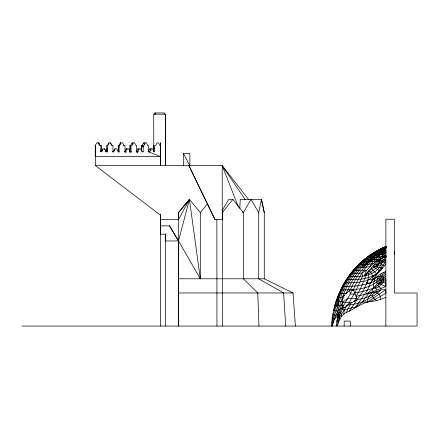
<?xml version="1.0" encoding="UTF-8"?>
<svg xmlns="http://www.w3.org/2000/svg" width="439" height="439" viewBox="0 0 439 439"><rect width="100%" height="100%" fill="white"/><g stroke="black" fill="none" stroke-linecap="round" stroke-linejoin="round"><path stroke-width="0.66" d="M160.608 148.865L160.636 151.779M178.453 292.972L178.448 326.062L178.448 240.973L169.558 225.844L160.625 225.844L160.597 234.201L165.519 234.201L165.498 240.973L178.53 240.973L200.31 278.792L200.31 212.608L189.418 199.366L178.53 212.608L178.453 292.972L293.032 292.972L295.398 326.062M381.03 289.817C371.723 298.586 359.996 304.178 347.227 305.132L339.446 317.66L336.345 326.062L336.801 321.299L340.73 312.722L342.629 309.094L347.227 305.132L357.099 299.744L365.215 297.834L372.146 295.129L374.922 292.648L381.03 289.817L385.854 289.685L385.854 293.334C379.751 296.358 374.291 300.6 367.492 302.01C359.865 304.271 353.664 309.435 346.475 312.321C341.147 314.873 338.903 320.722 337.437 326.062M366.384 293.664L368.222 293.548L385.854 286.475L385.854 279.648M149.88 151.779L148.003 151.779L149.776 148.865L152.607 148.865L153.93 151.779L154.594 151.779L154.594 145.397L155.763 145.397L157.074 142.878L158.561 142.878L159.812 145.397L160.663 145.397L160.658 142.878L160.663 165.459M160.658 142.878L160.597 165.426M160.663 213.963L160.658 219.538L178.53 219.538L189.45 199.366L178.541 212.608L178.53 219.538M385.854 263.872L382.413 268.191L381.052 267.57L377.414 267.126L368.771 273.508C368.123 288.407 356.331 299.2 349.329 311.432M386.353 252.129C369.303 257.424 360.254 274.441 353.291 289.625L354.745 292.983L362.757 291.562L373.304 288.297L373.364 284.686L375.246 277.805L381.496 273.267L385.854 271.522C380.3 279.703 374.686 288.121 366.598 294.031M368.222 293.548L368.244 292.281M239.815 208.41L240.226 199.366L261.479 199.366L264.273 212.608L264.273 278.792L293.032 292.972M377.979 291.233L368.705 293.51L365.215 297.834L362.477 302.059L355.217 307.459L351.557 307.772L344.286 310.11L342.629 309.094L342.903 305.034L342.436 297.329C350.108 276.115 365.155 256.623 386.243 247.569M373.304 288.297L383.307 281.843L383.538 278.447L382.665 276.241C377.732 275.237 373.26 279.138 370.434 282.771L367.443 290.327L355.217 307.459M339.215 295.217L338.178 297.401L337.454 297.329L342.557 286.338L346.442 279.588L350.898 273.25L355.897 267.351L364.332 259.438L370.511 254.839L379.982 249.259L386.007 246.592C354.032 259.021 332.811 292.231 331.588 326.062L332.076 326.062L335.857 315.394L338.376 309.802M394.211 253.073L394.332 251.717M332.076 326.062C332.614 317.891 334.013 309.643 338.107 302.433M386.276 247.826C374.697 251.454 364.897 259.219 356.111 267.351L355.826 267.351L363.739 267.302L370.154 266.698C374.16 262.462 379.214 259.471 384.372 256.859L384.86 255.136L385.908 253.868L380.657 254.631L372.898 261.644L371.202 263.965L370.154 266.698L366.653 270.259L361.752 273.201L350.821 273.25M366.247 284.082L366.746 282.925L370.445 283.193L372.662 279.555L373.024 276.06L376.064 275.313L379.702 271.362L382.347 267.631M377.414 267.126L378.023 264.251L382.589 261.227L385.865 259.976L385.854 260.678L382.331 261.913C376.975 276.224 361.56 277.261 348.517 276.367L348.599 276.367M153.557 150.506L153.853 147.948M336.801 321.299C338.957 312.14 337.152 302.652 339.204 293.543L346.064 293.543L350.295 289.817L355.409 279.533L359.256 273.234L368.453 261.913L375.795 257.002L378.451 256.903L386.04 255.021M136.622 151.779L136.622 145.397L135.876 145.397L134.625 142.878L132.194 142.878L130.592 145.397L129.807 151.779L131.14 151.987M331.884 322.407L333.201 322.352C333.283 315.52 337.35 309.693 338.244 303.146M343.797 314.028L344.286 310.11M141.517 150.506L142.192 145.397L143.762 142.878L146.522 142.878L147.723 145.397L148.387 145.397L148.387 151.779L160.663 156.575L95.258 156.575L95.258 145.397M394.2 254.346L394.332 253.347M107.363 147.948L106.82 151.779L106.82 145.397L107.868 145.397L108.828 142.878L110.568 142.878L112 145.397M376.432 273.535L376.064 275.313L372.662 279.555L368.277 279.572M285.685 326.062L283.638 292.972L258.692 278.792L258.692 212.608L261.479 199.366M380.64 283.786L381.831 280.274L385.854 275.944M337.234 317.699L338.985 314.73L342.903 305.034L338.2 305.456C343.759 284.209 356.622 264.547 375.394 252.765L380.909 252.793L386.265 250.746M378.045 276.762L376.646 282.217L377.15 283.61C380.75 283.259 383.192 280.066 385.854 277.942M385.974 248.309L377.71 252.782L369.194 259.438L361.533 267.351L356.995 273.25L351.123 282.908L346.064 293.543L342.436 297.329L338.189 310.488L339.791 309.21L341.213 308.776L342.629 309.094M382.331 261.913L382.589 261.227M101.634 151.779L102.764 148.865L104.597 148.865L106.189 151.779M346.475 312.321L348.017 308.633L350.459 304.584M342.59 299.283L344.247 295.436M120.89 142.878L119.792 145.397L118.316 145.397L118.316 151.779L119.018 145.397L120.324 142.878L122.569 142.878L124.007 145.397M342.508 286.93L336.038 301.214L338.403 301.818M137.725 151.779L139.026 148.865M338.178 297.401L334.787 305.39L337.832 306.46M377.738 285.745L378.808 283.353L385.854 273.832M145.095 142.878L143.954 145.397L143.147 145.397L143.147 151.779M115.095 148.865L113.772 151.779L112.625 151.779M366.746 282.925L368.025 280.131M102.814 149.447L101.711 151.779L101.08 151.779L100.75 150.506M381.496 273.267C378.522 282.87 366.735 283.72 358.422 285.652C353.938 286.447 345.943 286.387 342.804 286.338L344.692 282.908M125.598 151.779L126.992 148.865M338.606 298.663L333.448 310.752L334.622 310.417L337.525 311.454M107.725 145.397L108.949 142.878M126.108 151.96L124.758 151.779L126.18 148.865L128.66 148.865L130.163 151.779M354.838 292.358L347.891 305.149M354.235 301.686L356.781 296.726M113.24 151.779L114.705 148.865L116.703 148.865L118.228 151.779L119.073 151.779L119.073 145.397M133.204 142.878L131.925 145.397L131.036 145.397L131.036 151.779M137.736 152.048L136.397 151.779L137.89 148.865L140.65 148.865L142.066 151.779M149.672 151.779L151.164 148.865M354.191 290.08L352.429 290.069L342.579 307.498L345.257 307.459M383.357 272.701C376.607 289.466 356.106 290.069 340.697 289.883L341.015 289.883M368.2 272.12C371.806 266.264 377.48 261.896 382.781 257.605M374.67 267.406L373.507 267.549L373.968 265.129L378.506 263.416L377.941 261.573L379.477 261.232L381.42 258.576L385.552 260.146M345.027 282.354L347.414 278.513M364.886 261.946L361.533 267.351L366.049 264.541L371.202 263.965L374.187 262.994C376.651 258.769 381.645 256.316 386.424 255.948M348.127 277.437L354.838 268.8M337.739 314.308L338.765 312.782L342.744 301.242L338.107 301.253C342.925 285.076 352.374 270.248 365.385 259.438M344.346 282.908L356.605 282.645L367.608 280.587L376.569 273.876L382.956 264.964L385.854 261.918C377.013 263.482 370.044 269.497 364.178 275.944L366.653 270.259L353.258 270.243L353.56 270.243M222.386 326.062L222.304 212.608L232.818 199.366L243.332 212.608L243.332 278.792L257.775 292.972L258.961 326.062M337.657 315.378L334.743 319.043L332.888 318.451L332.246 318.741M364.633 275.928L369.133 270.391M200.321 212.608L207.46 203.948M376.475 256.985L380.734 252.793L382.923 252.749L385.102 251.317M378.506 263.416L382.221 260.865L386.205 257.056M374.78 256.047L365.226 264.717L363.997 264.651M357.22 266.89C365.281 258.225 375.197 251.284 386.073 246.619C374.665 251.064 364.491 258.472 356.117 267.351L358.52 264.585L362.246 264.585M346.442 279.588L346.36 279.588C359.091 279.956 373.951 279.231 382.413 268.191M364.705 275.983L366.142 274.627M365.034 260.272L365.978 259.438M368.815 256.93L371.18 254.839L370.456 254.839M363.794 265.946L368.453 261.913L377.096 260.969M385.892 248.814L379.175 252.804L366.532 261.946L362.51 261.946M383.307 281.843L385.854 279.901M342.859 302.103L347.962 298.262L355.969 298.339M376.618 257.067L382.923 252.749M338.03 313.918L335.857 315.394L333.547 314.511L332.729 315.054M385.854 289.685L367.492 302.01L362.477 302.059M383.521 249.1L384.641 248.496M384.377 256.667L383.236 257.281L385.491 257.841M383.428 249.1L384.608 248.496M384.778 247.086L385.519 246.751M384.372 256.859L385.914 256.173M386.336 246.707L380.004 249.281M386.287 247.558L378.533 250.845L383.34 251.07L385.843 250.164M380.624 299.294L380.284 296.292L379.104 294.119L377.288 292.989L374.922 292.648L372.124 292.851L369.144 296.38L367.383 299.579L367.492 302.01L376.678 300.726L385.854 297.477M382.967 247.837L383.565 247.717M368.705 293.51L356.04 296.358L354.745 292.983L362.691 276.082L361.752 273.201M376.876 250.91L377.6 250.817M377.15 272.899L378.341 272.806M373.699 252.782L374.357 252.76M376.717 254.872L378.413 254.785M386.21 252.551L385.091 252.601L382.089 255.745L382.117 256.81L383.06 257.523M381.831 280.274L379.954 280L378.841 278.386M384.948 256.36L386.26 256.299M351.738 302.828L342.349 302.487M376.453 254.829L372.299 254.839M355.178 294.048L350.377 294.009L349.373 290.036L352.429 290.069M361.401 261.946L362.202 261.946M165.519 165.624L165.519 114.189L153.721 114.189L153.754 151.79M100.037 145.397L98.78 142.878L96.701 142.878L95.428 145.397L95.428 165.635L160.663 215.329M100.767 149.864L101.08 151.779L101.135 145.397L99.834 145.397L97.979 142.878M111.605 145.397L112.96 145.397L112.96 151.779M123.299 145.397L124.994 145.397L124.994 151.779M130.592 145.397L129.807 145.397L129.807 151.779L131.107 151.779M104.471 148.865L105.903 151.779L107.132 151.779L107.132 145.397M124.758 151.779L125.982 151.779M136.397 151.779L138.208 151.779M142 151.779L143.295 151.779M183.376 153.343L189.873 153.343L189.873 165.635L183.376 153.343L183.376 165.635M95.428 165.635L222.2 165.635L248.688 199.575M232.818 199.366L228.845 199.366L222.288 210.347L222.304 212.608M188.836 165.635L214.962 219.538L222.304 219.538L222.2 165.635L245.187 199.597M367.372 257.067L368.085 257.067M364.271 259.438L369.194 259.438M178.53 278.792L264.273 278.792M342.436 297.329L338.359 297.329C344.05 281.328 354.229 266.709 368.359 257.067L373.715 257.051L385.574 249.67L383.45 249.363L383.159 248.853M21.95 326.062L417.05 326.062L417.05 293L394.332 293L394.332 219.226L385.854 219.226L385.854 326.062M373.128 259.356L378.906 259.872M372.662 279.555L373.962 279.555M365.956 261.99L367.684 262.127M105.903 151.779L107.264 151.899M373.408 257.188L376.091 257.43M368.771 273.508L366.878 273.321L360.584 288.604L356.04 296.358L357.099 299.744M112.516 151.779L113.97 151.916M118.129 151.856L119.474 152.004M124.616 151.867L125.971 152.048M129.714 151.883L131.052 152.086M136.348 151.91L137.687 152.168M385.854 283.193L382.824 282.31C381.239 286.689 376.234 288.022 372.184 289.125L373.079 291.364M370.494 259.608L372.151 260.118M385.854 286.475L379.483 283.704M381.156 258.56L378.451 256.903M380.163 260.003L382.221 260.865M379.104 270.38L375.575 268.454L374.483 267.016L380.58 264.991L382.956 264.964L384.098 265.946M377.024 285.443L380.964 288.39M242.301 211.96L243.332 212.608L251.009 199.366L258.692 212.608M368.925 270.901L370.725 272.065L371.915 273.744L372.283 276.082M376.678 300.726L373.309 297.949L372.146 295.129M149.776 148.865L151.159 150.116M371.548 268.739L376.569 273.876M126.18 148.865L127.134 149.836M379.477 261.232L380.404 262.193M137.89 148.865L138.801 149.836M143.443 146.994L142.192 145.397L141.347 145.397L141.347 150.506M377.008 289.866L375.169 287.101M169.591 225.844L178.53 240.973L189.418 199.366L200.31 278.792M338.546 322.533C336.9 319.554 338.288 315.921 338.765 312.782L339.824 312.206L340.73 312.722L341.361 314.159L341.602 316.36M188.946 165.635L214.962 219.538M110.463 142.878L111.149 144.387M120.324 142.878L120.807 144.063M238.492 207.203L222.2 165.635L222.694 166.913M132.194 142.878L132.688 144.146M143.762 142.878L144.497 144.782M339.863 319.224L338.985 314.73M98.78 142.878L99.274 144.782M376.404 264.432L376.761 266.045M261.43 199.366L264.273 212.608M350.366 326.062L350.366 321.101L344.16 321.101L344.16 326.062M216.948 326.062L216.871 219.538M165.492 114.189L165.492 165.459M165.492 233.8L165.498 326.062M164.438 114.189L164.438 112.938L154.846 112.938L154.846 114.189M160.597 215.137L160.597 234.201M160.564 214.666L160.493 326.062M155.099 112.938L155.099 114.189M153.403 145.397L153.403 150.506M101.08 145.397L101.08 151.779"/></g></svg>
